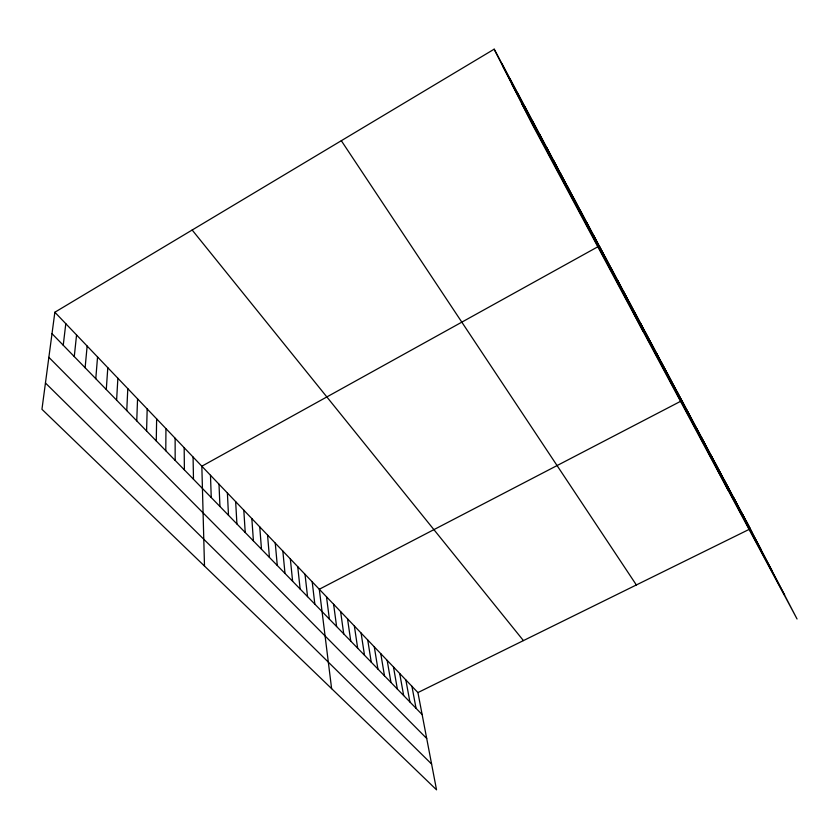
<?xml version="1.0" encoding="UTF-8"?>
<svg xmlns="http://www.w3.org/2000/svg" width="839" height="839" viewBox="0 0 839 839"><rect width="100%" height="100%" fill="white"/><g stroke="black" fill="none" stroke-linecap="round" stroke-linejoin="round"><path stroke-width="1.26" d="M165.786 450.753L165.954 428.614M156.264 440.957L156.641 418.85M146.584 430.994L147.182 408.939M136.747 420.874L137.565 398.871M126.752 410.596L127.801 388.635M116.6 400.14L117.88 378.253M106.28 389.527L107.801 367.692M95.782 378.725L97.555 356.953M85.117 367.744L87.141 346.046M74.272 356.575L76.559 334.96M63.24 345.228L65.799 323.697M54.86 312.234L41.95 409.296L436.532 789.824L417.927 692.574L54.86 312.234L494.171 49.176L750.297 528.822L417.927 692.574M45.453 383.004L431.592 764.035M48.861 357.32L426.705 738.467M52.008 333.67L422.132 714.555M192.162 230.012L523.431 640.597M341.316 140.7L636.361 584.961M502.498 65.61L760.826 549.136M511.727 83.816L772.31 571.275M521.785 103.669L784.612 595.008M746.154 521.082L797.05 618.993L532.146 124.099L494.171 49.176M741.97 513.227L752.489 533.531M733.412 497.202L748.231 525.56M724.623 480.747L739.537 509.294M715.583 463.82L730.601 492.566M710.969 455.178L721.414 475.367M701.54 437.528L716.716 466.578M696.727 428.509L707.12 448.613M686.889 410.082L702.212 439.426M728.021 490.028L681.855 400.664L319.292 589.251L331.615 688.651M676.905 391.394L687.204 411.33M666.785 372.432L682.159 401.881M661.614 362.752L671.829 382.542M656.36 352.925L666.544 372.663M651.043 342.941L661.184 362.616M645.631 332.821L655.731 352.432M640.147 322.543L650.204 342.081M634.567 312.108L644.593 331.573M628.914 301.505L638.888 320.897M623.167 290.745L633.099 310.052M617.336 279.817L627.205 299.03M611.4 268.721L621.227 287.84M605.38 257.447L615.155 276.461M643.031 331.258L599.266 245.984L201.842 466.211L204.496 566.063M593.047 234.343L602.696 253.147M586.734 222.513L596.309 241.202M580.315 210.495L589.817 229.047M573.782 198.277L583.22 216.693M567.154 185.849L576.508 204.129M560.4 173.212L569.681 191.355M553.541 160.364L562.738 178.35M546.567 147.297L555.67 165.115M539.467 133.999L548.475 151.66M532.251 120.48L541.155 137.953M524.899 106.721L533.698 124.004M517.422 92.71L526.116 109.804M509.808 78.457L518.387 95.342M502.058 63.953L510.521 80.617M411.928 686.292L416.05 708.305M405.856 679.936L409.904 701.981M399.7 673.497L403.674 695.562M393.481 666.963L397.361 689.071M387.167 660.356L390.964 682.485M380.78 653.665L384.482 675.815M374.299 646.879L377.917 669.061M367.744 640.01L371.258 662.212M361.095 633.046L364.514 655.269M354.362 625.988L357.676 648.232M347.535 618.836L350.754 641.101M340.613 611.589L343.728 633.875M333.607 604.248L336.607 626.544M326.497 596.802L329.381 619.119M312.202 581.815L314.845 604.164M305.008 574.285L307.546 596.644M297.73 566.661L300.131 589.02M290.336 558.921L292.622 581.28M282.848 551.076L284.998 573.446M275.265 543.127L277.279 565.486M267.557 535.062L269.434 557.421M259.754 526.882L261.485 549.241M251.836 518.586L253.42 540.935M243.803 510.164L245.229 532.513M235.654 501.628L236.923 523.966M227.39 492.965L228.491 515.293M219 484.176L219.944 506.483M210.484 475.262L211.25 497.548M193.075 457.024L193.484 479.268M184.171 447.701L184.391 469.903M175.131 438.231L175.162 460.412"/></g></svg>
